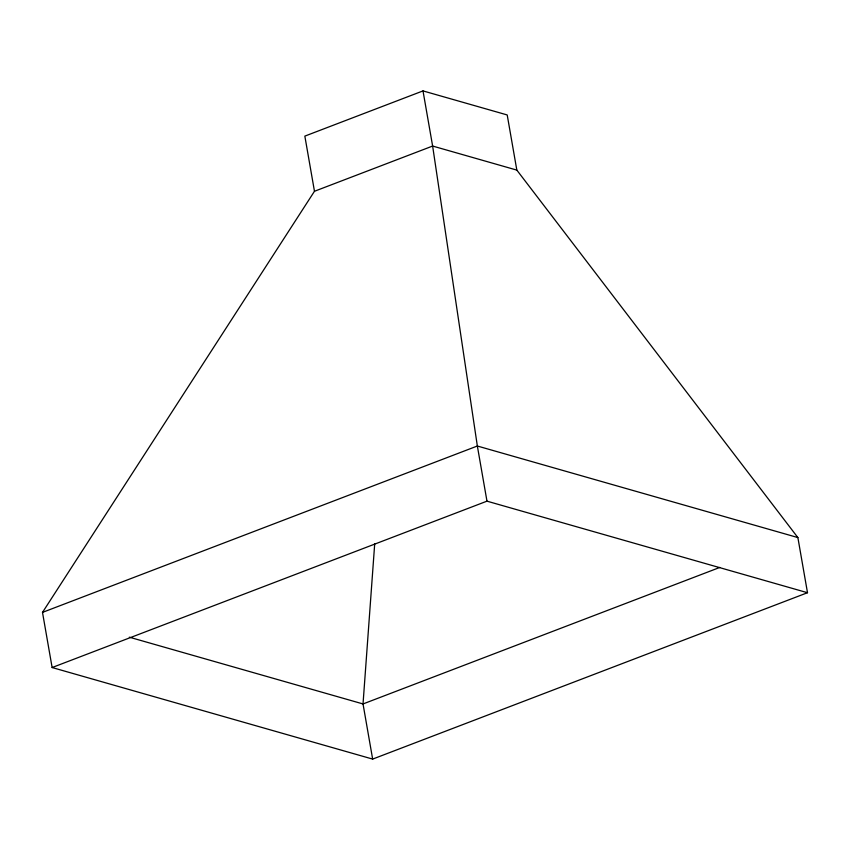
<?xml version="1.0" encoding="UTF-8"?>
<svg xmlns="http://www.w3.org/2000/svg" width="850" height="850" viewBox="0 0 850 850"><rect width="100%" height="100%" fill="white"/><g stroke="black" fill="none" stroke-linecap="round" stroke-linejoin="round"><path stroke-width="1.27" d="M374.712 543.713L363.024 703.949L372.651 759.093L807.5 592.716L797.874 537.572L516.832 170.106L507.206 114.952L423.002 90.907L304.842 136.117L314.468 191.271L42.5 612.393L52.126 667.537L372.651 759.093M314.468 191.271L432.629 146.051L516.832 170.106M42.5 612.393L477.349 446.016L797.874 537.572M52.126 667.537L486.976 501.16L807.5 592.716M719.822 567.428L363.024 703.949L129.338 637.192M423.002 90.907L432.629 146.051L477.349 446.016L486.976 501.16"/></g></svg>
